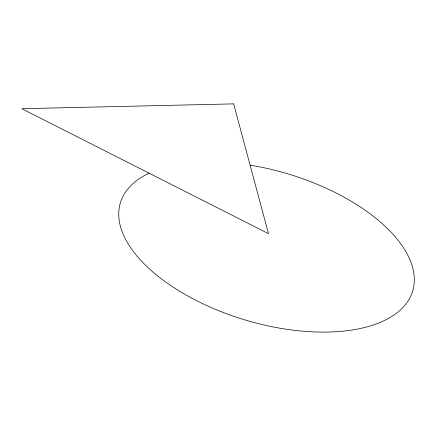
<?xml version="1.0" encoding="UTF-8"?>
<svg xmlns="http://www.w3.org/2000/svg" width="436" height="436" viewBox="0 0 436 436"><rect width="100%" height="100%" fill="white"/><g stroke="black" fill="none" stroke-linecap="round" stroke-linejoin="round"><path stroke-width="0.65" d="M250.095 165.146A152.627 76.115 16.8 0 1 412.783 290.665A152.627 76.115 16.8 0 1 209.427 306.77A152.627 76.115 16.8 0 1 149.052 173.152M233.652 103.882L21.8 108.695L268.483 233.652L233.652 103.882"/></g></svg>
